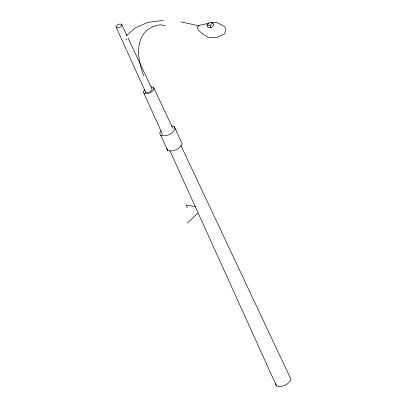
<?xml version="1.0" encoding="UTF-8"?>
<svg xmlns="http://www.w3.org/2000/svg" width="407" height="407" viewBox="0 0 407 407"><rect width="100%" height="100%" fill="white"/><g stroke="black" fill="none" stroke-linecap="round" stroke-linejoin="round"><path stroke-width="0.61" d="M144.658 89.606L143.279 91.814L162.576 134.503M160.984 130.851L159.671 132.952L167.689 150.498C173.194 152.187 179.772 149.104 182.204 143.93L174.186 126.384L171.205 125.844M206.924 24.975L209.753 22.253L212.708 22.787L213.792 25.127L210.958 27.854L208.002 27.32L206.924 24.975L209.875 25.509L212.708 22.787M187.439 223.122L197.624 213.329M126.44 35.638L135.124 27.905L147.919 22.39L163.243 20.35M209.112 23.128L198.952 25.453L197.487 26.862L197.4 27.91L198.55 30.393L204.278 35.124L209.173 37.744L217.109 37.439L224.644 33.806L225.844 29.034L224.7 26.552L216.972 22.599L211.518 22.807M165.089 25.687L160.205 24.807A84.671 42.374 46.1 0 0 143.742 75.763M126.948 35.674L121.556 24.227C119.439 23.581 116.911 24.766 115.975 26.755L145.655 92.348C148.143 93.111 151.114 91.717 152.213 89.382L128.027 37.963M116.361 27.656C118.473 28.307 121.001 27.121 121.937 25.132L121.556 24.227M150.936 86.762L153.439 87.215L172.955 128.622M143.976 93.457C147.833 94.638 152.437 92.481 154.136 88.858L153.439 87.215M160.668 135.302C166.168 136.991 172.751 133.903 175.183 128.729L174.186 126.384M195.508 206.644L186.014 204.935L187.317 207.763M169.907 150.692L276.511 386.004C282.01 387.693 288.594 384.61 291.025 379.436L180.815 145.304M180.637 21.836L199.069 25.814M125.763 39.072L126.77 39.627M209.875 25.509L210.958 27.854M275.514 383.659L276.511 386.004M145.202 91.29L145.655 92.348M166.692 148.153L167.689 150.498"/></g></svg>
